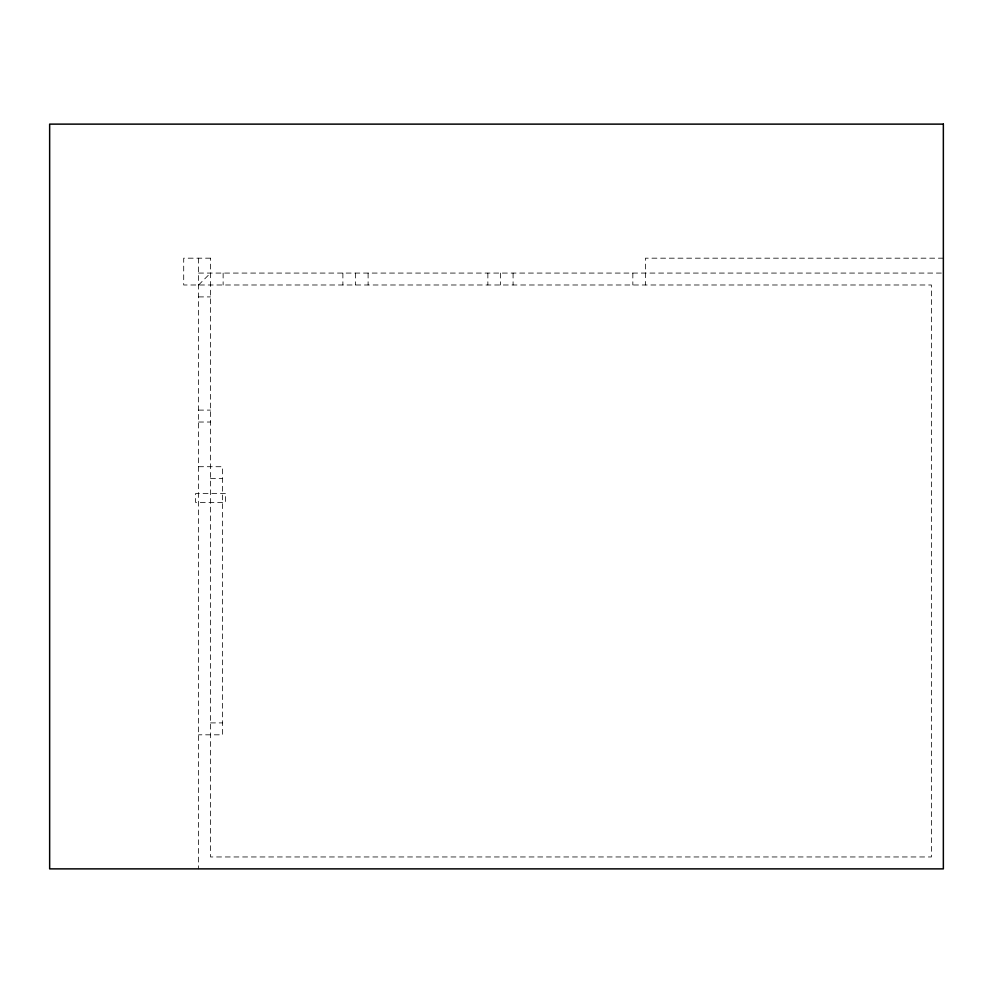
<?xml version="1.0" encoding="UTF-8"?>
<svg xmlns="http://www.w3.org/2000/svg" width="993" height="993" viewBox="0 0 993 993"><rect width="100%" height="100%" fill="white"/><g stroke="black" fill="none" stroke-linecap="round" stroke-linejoin="round"><path stroke-width="0.74" stroke-dasharray="4.96 3.72" d="M198.6 284.991L210.516 273.075M943.35 258.18L645.45 258.18L645.45 284.991M198.6 273.075L943.35 273.075M198.6 296.907L210.516 296.907M198.6 410.109L210.516 410.109M198.6 422.025L210.516 422.025M198.6 466.71L222.432 466.71L222.432 734.82L198.6 734.82M210.516 478.626L222.432 478.626M210.516 722.904L222.432 722.904M632.839 273.075L632.839 284.991M513.083 273.075L513.083 284.991M500.472 273.075L500.472 284.991M487.861 273.075L487.861 284.991M368.105 273.075L368.105 284.991M355.494 273.075L355.494 284.991M342.883 273.075L342.883 284.991M223.127 273.075L223.127 284.991M198.6 258.18L198.6 868.875M210.516 258.18L183.705 258.18L183.705 284.991L931.434 284.991L931.434 856.959L210.516 856.959L210.516 258.18M225.411 493.521L195.621 493.521L195.621 502.458L225.411 502.458L225.411 493.521"/><path stroke-width="1.49" d="M943.35 124.125L49.65 124.125L49.65 868.875L943.35 868.875L943.35 124.125"/></g></svg>
